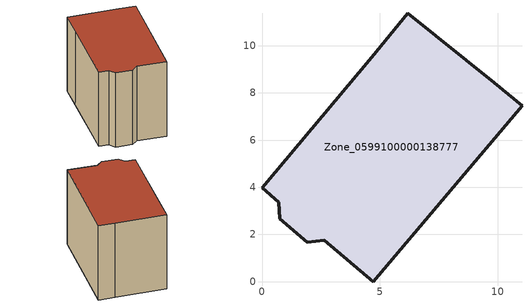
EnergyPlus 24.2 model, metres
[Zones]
Zone_0599100000138777
 floor ground (C_G): 2.64,1.75 1.93,1.67 0.75,2.66 0.71,3.37 0,3.97 4.66,9.52 6.17,11.38 9.86,8.43 11.03,7.45 4.73,0 z0
 wall outside (C_F): 0,3.97 0.71,3.37 0.75,2.66 1.93,1.67 2.64,1.75 4.73,0 11.03,7.45 9.86,8.43 6.17,11.38 4.66,9.52 0,3.97 z0:7.59
 roof outside (C_R): 4.73,0 11.03,7.45 9.86,8.43 6.17,11.38 4.66,9.52 0,3.97 0.71,3.37 0.75,2.66 1.93,1.67 2.64,1.75 z7.59
[BUILDING]
Pand.0599100000138777: North Axis=0; Terrain=City; Loads Convergence Tolerance Value=0.04; Temperature Convergence Tolerance Value=0.4; Solar Distribution=FullExterior; Maximum Number of Warmup Days=25; Minimum Number of Warmup Days=1
[Site:Location]
Rotterdam.The.Hague.AP_ZH_NLD Design_Conditions: Latitude=51.96; Longitude=4.45; Time Zone=1; Elevation=-4.5
[SITE:GROUNDTEMPERATURE:BUILDINGSURFACE]
18, 18, 18, 18, 18, 18, 18, 18, 18, 18, 18, 18
[MATERIAL] Thermal Absorptance=0.9; Solar Absorptance=0.7; Visible Absorptance=0.7
Name | Roughness | Thickness | Conductivity | Density | Specific Heat
G.TI.1946 | MediumSmooth | 0.15 | 1 | 540 | 1210
F.TI.1946 | Rough | 0.3 | 0.857143 | 1920 | 840
R.TI.1946 | MediumRough | 0.2 | 0.1 | 1500 | 1000
[CONSTRUCTION]
C_G: G.TI.1946
C_F: F.TI.1946
C_R: R.TI.1946
[ZONE]
Zone_0599100000138777: Type=1; Multiplier=1; Ceiling Height=Autocalculate; Volume=Autocalculate; Floor Area=autocalculate; Part of Total Floor Area=Yes
[ZONEINFILTRATION:DESIGNFLOWRATE]
Infil_Zone_0599100000138777: Zone or ZoneList or Space or SpaceList=Zone_0599100000138777; Schedule=AlwaysOn; Design Flow Rate Calculation Method=Flow/Area; Flow Rate per Floor Area=0.003; Constant Term Coefficient=1; Temperature Term Coefficient=0; Velocity Term Coefficient=0; Velocity Squared Term Coefficient=0
[HVACTEMPLATE:ZONE:IDEALLOADSAIRSYSTEM]
Zone_0599100000138777: Maximum Heating Supply Air Temperature=50; Minimum Cooling Supply Air Temperature=13; Maximum Heating Supply Air Humidity Ratio=0.0156; Minimum Cooling Supply Air Humidity Ratio=0.0077; Heating Limit=NoLimit; Cooling Limit=NoLimit; Dehumidification Control Type=ConstantSensibleHeatRatio; Cooling Sensible Heat Ratio=0.7; Dehumidification Setpoint=60; Humidification Control Type=None; Humidification Setpoint=30; Outdoor Air Method=None; Outdoor Air Flow Rate per Person=0.00944; Outdoor Air Flow Rate per Zone Floor Area=0; Outdoor Air Flow Rate per Zone=0; Demand Controlled Ventilation Type=None; Outdoor Air Economizer Type=NoEconomizer; Heat Recovery Type=None; Sensible Heat Recovery Effectiveness=0.7; Latent Heat Recovery Effectiveness=0.65
[ZONECONTROL:THERMOSTAT]
ThermostatControl_Zone_0599100000138777: Zone or ZoneList=Zone_0599100000138777; Control Type Schedule=DualSetpointControlType; Control 1=Thermostat_Zone_0599100000138777; Temperature Difference Between Cutout And Setpoint=0
[THERMOSTATSETPOINT:DUALSETPOINT]
Thermostat_Zone_0599100000138777: Heating Setpoint Temperature Schedule=HeatingSetpoint_Zone_0599100000138777; Cooling Setpoint Temperature Schedule=CoolingSetpoint_Zone_0599100000138777
[SCHEDULE:COMPACT]
HeatingSetpoint_Zone_0599100000138777: Through: 12/31, For: AllDays, Until: 24:00, 21
CoolingSetpoint_Zone_0599100000138777: Through: 12/31, For: AllDays, Until: 24:00, 24
DualSetpointControlType: Through: 12/31, For: AllDays, Until: 24:00, 4
AlwaysOn: Through: 12/31, For: AllDays, Until: 24:00, 1
